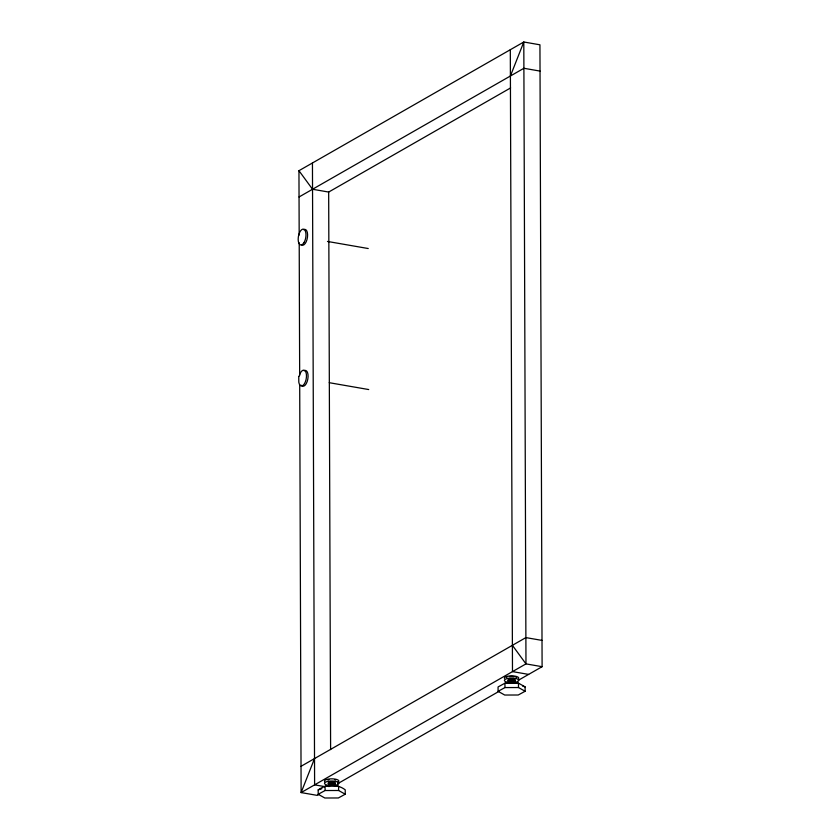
<?xml version="1.0" encoding="UTF-8"?>
<svg xmlns="http://www.w3.org/2000/svg" width="840" height="840" viewBox="0 0 840 840"><rect width="100%" height="100%" fill="white"/><g stroke="black" fill="none" stroke-linecap="round" stroke-linejoin="round"><path stroke-width="1.26" d="M298.746 376.488L298.809 382.19A8.033 3.717 -80.1 0 0 304.553 383.534A8.033 3.717 -80.1 0 0 305.33 371.091A8.033 3.717 -80.1 0 0 299.177 376.183M510.405 75.999L523.803 42L539.942 44.804L542.105 666.687L518.259 680.327M314.528 758.583L301.119 792.582L317.257 795.385L319.526 794.083M299.177 235.022L298.956 170.698L523.803 42L525.976 663.884L301.119 792.582L299.702 384.552M299.04 196.98L523.898 68.282L540.025 71.085M298.956 170.698L312.532 189.252L328.671 192.055L510.615 87.917M301.035 766.3L525.882 637.602L542.021 640.405M337.575 783.751L499.055 691.331M510.468 682.637L504.956 683.193L498.068 686.942L498.089 691.32L504.966 687.572L518.49 687.54L525.126 691.257L525.105 686.879L518.469 683.151L513.177 682.668M318.192 789.904C325.952 784.087 337.491 783.846 345.23 789.831L345.24 794.21L338.352 797.969L324.839 798L318.203 794.283L318.192 789.904L321.867 788.697M318.203 794.283L325.091 790.524L338.604 790.493L345.24 794.21M525.126 691.257L518.238 695.005L504.714 695.037L498.089 691.32M512.883 679.602L513.24 679.665A3.171 1.008 -0.2 0 1 514.5 680.873M512.894 680.127L513.24 680.19A3.171 1.008 -0.2 0 1 514.5 681.398M512.894 680.652L513.24 680.715A3.171 1.008 -0.2 0 1 514.5 681.923M512.894 681.177L513.24 681.24A3.171 1.008 -0.2 0 1 514.5 682.448M512.894 681.712L513.24 681.765A3.171 1.008 -0.2 0 1 514.51 682.973M512.894 682.238L513.24 682.29A3.171 1.008 -0.2 0 1 514.626 683.382M513.25 683.34L512.904 683.288A3.171 1.008 -0.2 0 0 509.87 683.372M330.362 785.463L330.015 785.4A3.171 1.008 -0.2 0 1 328.923 784.077A3.602 1.145 -0.2 0 1 328.325 782.901L328.766 782.639A3.602 1.145 -0.2 0 1 333.806 782.365A3.602 1.145 -0.2 0 1 334.593 783.962M327.474 241.447L368.235 248.535M329.238 382.694L368.718 389.55M542.105 666.687L525.976 663.884L512.389 645.32M528.623 674.404L512.484 671.601L510.31 49.718M324.544 786.576L314.612 784.854L312.449 162.981M522.648 686.081L525.105 686.879M518.49 687.54L518.469 683.151L504.956 683.193L504.966 687.572M338.604 790.493L338.594 786.114L325.07 786.146L325.091 790.524M328.671 192.055L330.614 749.574M299.208 242.855L299.67 375.385M304.154 370.713A8.033 3.717 -80.1 0 1 307.808 379.187A8.033 3.717 -80.1 0 1 301.434 385.308M303.66 229.698A8.033 3.717 -80.1 0 1 307.482 237.132A8.033 3.717 -80.1 0 1 301.76 245.039M334.74 784.235A3.171 1.008 -0.2 0 0 333.354 783.153L333.007 783.09A3.171 1.008 -0.2 0 0 329.375 783.342A3.171 1.008 -0.2 0 0 328.955 784.518M334.74 783.71A3.171 1.008 -0.2 0 0 333.344 782.628L333.007 782.565A3.171 1.008 -0.2 0 0 329.375 782.817A3.171 1.008 -0.2 0 0 328.944 783.993M328.923 784.077A3.171 1.008 -0.2 0 1 333.007 783.615L333.354 783.678A3.171 1.008 -0.2 0 1 334.74 784.76M334.457 785.001A3.171 1.008 -0.2 0 1 333.05 785.432M334.74 786.335A3.171 1.008 -0.2 0 0 333.354 785.253L333.018 785.19A3.171 1.008 -0.2 0 0 329.375 785.452A3.171 1.008 -0.2 0 0 328.955 786.618M334.74 785.81A3.171 1.008 -0.2 0 0 333.354 784.728L333.018 784.665A3.171 1.008 -0.2 0 0 329.375 784.928A3.171 1.008 -0.2 0 0 328.955 786.093M328.629 782.733A3.171 1.008 -0.2 0 1 328.913 782.502M329.123 782.387A3.171 1.008 -0.2 0 1 332.997 782.04L333.354 782.093A3.171 1.008 -0.2 0 1 334.803 783.058M329.375 781.767A3.171 1.008 -0.2 0 1 329.973 781.599M333.659 781.641A3.171 1.008 -0.2 0 1 334.205 781.82M334.457 785.526A3.171 1.008 -0.2 0 0 333.354 784.203L333.007 784.14A3.171 1.008 -0.2 0 0 329.375 784.403A3.171 1.008 -0.2 0 0 328.955 785.568M328.461 785.358A7.214 2.289 -0.2 0 1 326.141 781.851A7.214 2.289 -0.2 0 1 337.439 781.904A7.214 2.289 -0.2 0 1 334.593 785.379M324.649 781.651A7.214 2.289 -0.2 0 1 332.745 778.848A7.214 2.289 -0.2 0 1 337.911 782.24M327.82 779.919A5.408 1.712 -0.2 0 1 328.892 779.646M334.677 779.678A5.408 1.712 -0.2 0 1 335.706 779.95M508.61 681.44A3.171 1.008 -0.2 0 1 509.334 680.337A3.171 1.008 -0.2 0 1 512.831 680.127M508.61 680.915A3.171 1.008 -0.2 0 1 509.334 679.802A3.171 1.008 -0.2 0 1 512.831 679.602M508.61 681.965A3.171 1.008 -0.2 0 1 509.344 680.862A3.171 1.008 -0.2 0 1 512.831 680.652M508.41 683.298A3.171 1.008 -0.2 0 1 509.649 682.353A3.171 1.008 -0.2 0 1 512.841 682.227M508.61 683.014A3.171 1.008 -0.2 0 1 509.344 681.912A3.171 1.008 -0.2 0 1 512.841 681.702M508.442 679.371A3.171 1.008 -0.2 0 1 508.631 679.13M514.647 679.214A3.171 1.008 -0.2 0 1 514.721 679.329M508.442 679.896A3.171 1.008 -0.2 0 1 509.859 679.172M513.282 679.15A3.171 1.008 -0.2 0 1 514.731 679.854M508.61 682.49A3.171 1.008 -0.2 0 1 509.344 681.387A3.171 1.008 -0.2 0 1 512.831 681.177M508.337 682.395A7.214 2.289 -0.2 0 1 506.027 678.899A7.214 2.289 -0.2 0 1 517.325 678.941A7.214 2.289 -0.2 0 1 514.479 682.427M514.479 680.999A3.602 1.145 -0.2 0 0 513.681 679.413A3.602 1.145 -0.2 0 0 508.652 679.675L508.2 679.938A3.602 1.145 -0.2 0 0 508.767 681.072M504.389 678.405A7.214 2.289 -0.2 0 1 511.728 675.864A7.214 2.289 -0.2 0 1 518.69 678.468M506.583 677.492A5.408 1.712 -0.2 0 1 506.888 677.303M509.376 676.589A5.408 1.712 -0.2 0 1 513.975 676.61M516.002 677.155A5.408 1.712 -0.2 0 1 516.631 677.544M304.059 242.519A8.033 3.717 -80.1 0 0 304.017 229.32A8.033 3.717 -80.1 0 0 298.169 239.285A8.033 3.717 -80.1 0 0 304.059 242.519"/></g></svg>
